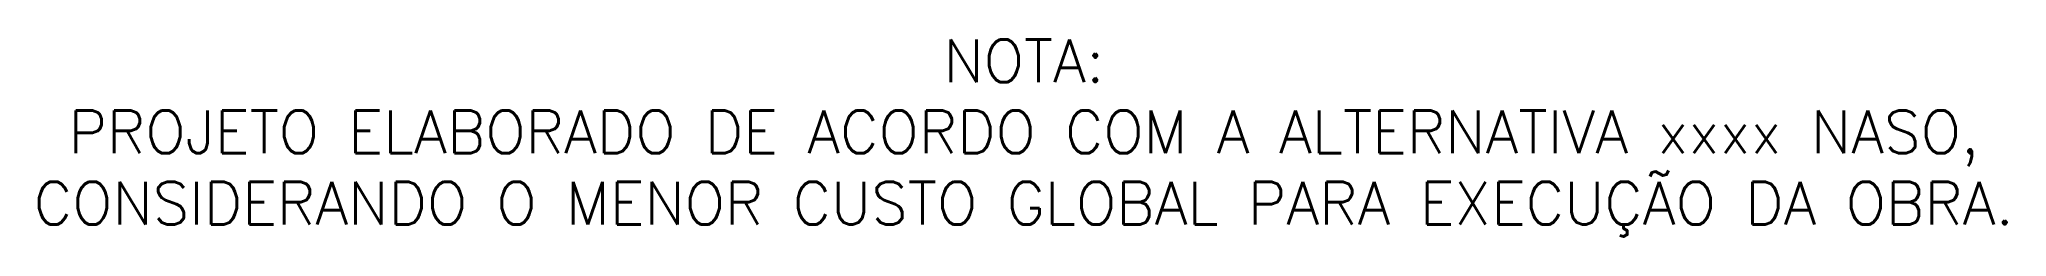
# Model space of a CAD drawing. Header units: millimetres. Extents: x 7.2 to 73.6, y 2 to 8.7.
import ezdxf

# ---------------------------------------------------------------- set-up
doc = ezdxf.new("R2010")
doc.units = ezdxf.units.MM
doc.layers.add('DESENHO', color=2, linetype='Continuous')
doc.styles.add('ROMANS', font='ROMANS.shx', dxfattribs={"height": 1.8})

msp = doc.modelspace()

# ---------------------------------------------------------------- texts
at = {"layer": 'DESENHO', "linetype": 'Continuous', "ltscale": 0.3, "insert": (40.468, 5.338), "char_height": 1.44, "attachment_point": 5, "style": 'ROMANS'}
msp.add_mtext_dynamic_manual_height_columns('NOTA:\\PPROJETO ELABORADO DE ACORDO COM A ALTERNATIVA xxxx NASO, CONSIDERANDO O MENOR CUSTO GLOBAL PARA EXECUÇÃO DA OBRA.', width=81.09527, gutter_width=9, heights=[14.553], dxfattribs=at)

doc.saveas('drawing.dxf')
